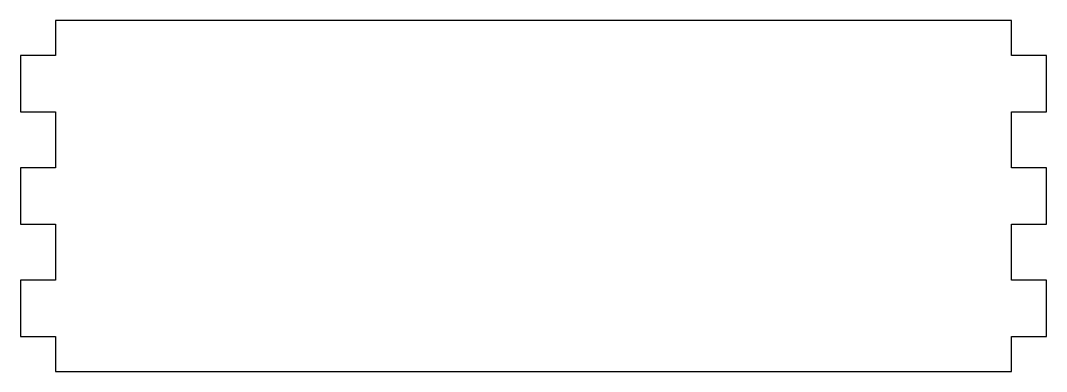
# Model space of a CAD drawing. Header units: millimetres. Extents: x -65.5 to 22.3, y -19.3 to 10.7.
import ezdxf

# ---------------------------------------------------------------- set-up
doc = ezdxf.new("R2010")
doc.units = ezdxf.units.MM

msp = doc.modelspace()

# ---------------------------------------------------------------- linework, layer by layer
at = {"color": 7, "linetype": 'Continuous', "lineweight": 25}
for p, q in [((-62.519, 10.742), (-62.519, 7.742)), ((19.281, 10.742), (-62.519, 10.742)), ((19.281, 7.742), (19.281, 10.742)), ((-62.519, 7.742), (-65.519, 7.742)), ((-65.519, 7.742), (-65.519, 2.942)), ((22.281, 7.742), (19.281, 7.742)), ((22.281, 2.942), (22.281, 7.742)), ((-65.519, 2.942), (-62.519, 2.942)), ((-62.519, 2.942), (-62.519, -1.858)), ((19.281, 2.942), (22.281, 2.942)), ((19.281, -1.858), (19.281, 2.942)), ((-65.519, -1.858), (-65.519, -6.658)), ((-62.519, -1.858), (-65.519, -1.858)), ((22.281, -1.858), (19.281, -1.858)), ((22.281, -6.658), (22.281, -1.858)), ((-65.519, -6.658), (-62.519, -6.658)), ((-62.519, -6.658), (-62.519, -11.458)), ((19.281, -6.658), (22.281, -6.658)), ((19.281, -11.458), (19.281, -6.658)), ((-65.519, -11.458), (-65.519, -16.258)), ((-62.519, -11.458), (-65.519, -11.458)), ((22.281, -11.458), (19.281, -11.458)), ((22.281, -16.258), (22.281, -11.458)), ((-65.519, -16.258), (-62.519, -16.258)), ((-62.519, -16.258), (-62.519, -19.258)), ((19.281, -16.258), (22.281, -16.258)), ((19.281, -19.258), (19.281, -16.258)), ((-62.519, -19.258), (19.281, -19.258))]:
    msp.add_line(p, q, dxfattribs=at)

doc.saveas('drawing.dxf')
